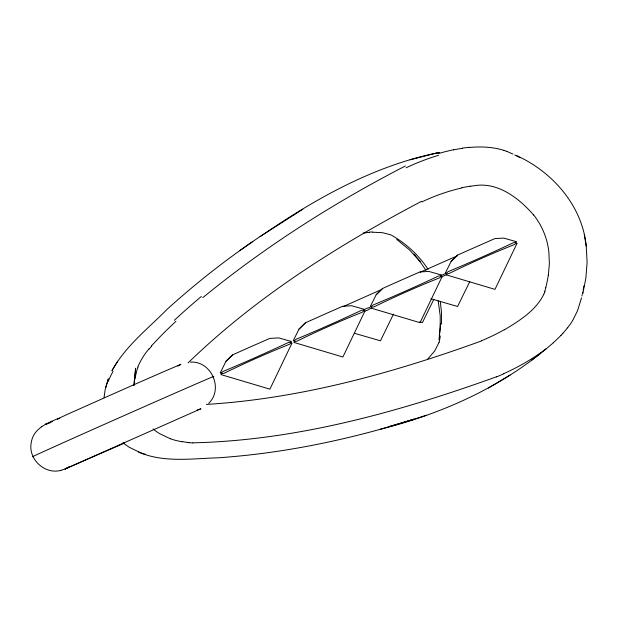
<?xml version="1.0" encoding="UTF-8"?>
<svg xmlns="http://www.w3.org/2000/svg" width="618" height="618" viewBox="0 0 618 618"><rect width="100%" height="100%" fill="white"/><g stroke="black" fill="none" stroke-linecap="round" stroke-linejoin="round"><path stroke-width="0.93" d="M441.53 324.172L441.553 312.893L440.317 301.499M104.033 397.722L105.083 390.089L106.852 383.817A78.455 70.282 70.8 0 1 108.011 380.935M134.083 385.184L135.636 368.235L134.052 383.971A56.037 51.951 64.8 0 0 133.944 385.423M438.989 339.931L440.209 327.656L440.209 315.829L438.185 300.858M548.375 275.242L549.371 263.523L548.838 251.804A71.348 70.259 64.4 0 0 533.682 214.979M134.299 381.252L136.957 370.027A78.455 73.797 58.3 0 1 138.03 367.069M440.31 336.007L439.429 341.028A23.105 19.444 56.3 0 1 439.019 342.48M583.655 287.339L583.902 285.941M583.153 290.097L583.407 288.722M582.751 293.983L585.856 278.2L587.1 262.434L586.235 246.111C582.31 205.833 552.786 172.128 516.864 155.713M582.465 293.434L582.751 292.121M581.886 296.03L582.179 294.74M581.43 297.899L581.214 298.764M581.098 299.205L577.598 310.576L573.064 319.769A73.248 71.147 33 0 1 569.912 324.674L567.548 327.857M545.825 287.687L544.837 291.248M105.748 387.432L108.335 378.857L107.663 381.043M439.027 342.488L434.608 351.078L427.393 359.483M543.67 294.562C535.597 310.738 519.313 320.835 504.334 329.857M221.159 374.647L221.615 373.681L223.94 373.334C245.145 362.959 267.37 353.102 289.286 344.373L290.985 342.944L291.881 343.307L269.904 389.162L221.159 374.647L221.53 373.805M294.153 342.496L294.608 341.53L296.934 341.182C318.139 330.808 340.356 320.951 362.279 312.221L363.979 310.792L364.875 311.155L342.897 357.011L294.153 342.496L294.523 341.654M393.488 314.075L380.456 340.812L354.647 333.349M442.017 276.833L420.031 322.689L371.294 308.166L371.75 307.2L374.068 306.852C395.281 296.486 417.498 286.628 439.421 277.899L441.121 276.47L442.017 276.833L441.028 276.594M433.821 299.344L422.418 322.604L419.622 321.885M469.811 281.491L457.598 306.489L430.87 298.741M516.957 243.515L494.979 289.371L446.242 274.848L446.69 273.882L449.016 273.535C470.221 263.168 492.446 253.31 514.361 244.581L516.061 243.152L516.957 243.515L516.617 243.098M220.325 372.747L226.018 361.236L232.522 354.91L243.5 349.973L269.765 338.409L278.687 337.899L291.047 341.414L290.669 342.233L288.444 342.48C267.061 352.515 244.906 362.333 223.098 371.433L221.298 372.971L220.325 372.747L221.213 373.094M294.207 340.943L293.318 340.595L299.012 329.085L305.516 322.758L331.92 310.985L342.758 306.258L351.681 305.748L364.041 309.263L363.577 310.205M370.46 306.273L376.153 294.763L382.658 288.428L393.635 283.5L419.9 271.928L428.822 271.426L441.175 274.933L440.804 275.752L438.579 275.999C417.196 286.041 395.041 295.852 373.233 304.96L371.433 306.489L370.46 306.273L371.348 306.613M445.4 272.955L451.094 261.445L457.598 255.11L468.575 250.182L494.84 238.61L503.77 238.108L516.123 241.615L515.744 242.434L513.527 242.681C492.137 252.723 469.989 262.534 448.174 271.642L446.374 273.171L445.4 272.955L445.732 273.341M117.636 361.221L111.943 370.769C125.315 346.18 148.088 328.591 167.439 309C198.27 281.09 231.217 255.528 265.949 232.638C318.873 196.763 376.068 165.114 439.367 152.407L410.089 159.784M232.522 354.91L226.018 361.236M305.516 322.758L299.012 329.085M342.982 306.698L380.317 290.058M382.658 288.428L376.153 294.763M457.598 255.11L451.094 261.445M208.714 403.307C223.778 388.876 211.286 360.673 190.468 362.14M151.456 345.887L159.22 337.644A288.652 183.747 -32.1 0 1 167.586 329.232L175.914 321.352M562.882 333.403L561.013 335.412M188.104 362.866C256.393 296.71 337.76 245.416 421.576 201.298M290.584 342.357L291.047 341.414M440.711 275.875L441.175 274.933M515.659 242.557L516.123 241.615M180.904 364.303C142.271 380.804 103.955 398.038 65.585 415.141C52.661 421.685 33.944 425.524 31.255 442.503C27.833 458.973 44.674 474.833 60.904 470.36M553.303 342.835L548.776 346.659C500.286 387.865 441.051 414.029 379.715 429.448C326.937 444.025 272.832 454.021 218.177 457.807C191.665 458.548 163.469 462.99 138.339 451.982M202.812 297.644C265.199 246.559 333.674 202.936 405.3 166.01M371.665 307.331L371.294 308.166M446.605 274.013L446.242 274.848M531.495 360.309L540.565 353.195M546.505 348.452C533.342 358.579 518.819 366.853 503.693 373.689M252.816 241.483L239.807 250.599M260.116 236.555L302.789 209.263M370.576 308.312L367.308 310.306L364.558 311.117M446.899 274.485L441.692 276.794M364.01 309.888L366.466 308.405L370.128 307.3M441.152 275.558L445.439 273.527M488.313 388.05L510.066 375.08M177.868 366.103L180.356 364.69M124.303 443.16L65.137 468.954L69.641 466.405L69.293 466.598M41.236 426.744L41.622 426.528M48.189 423.276L45.392 424.388L45.763 424.187M65.137 468.954L200.657 408.869M420.217 272.229L457.459 255.728M57.381 419.321L59.737 418.293M50.39 422.341L52.499 421.43M481.592 340.912C392.971 372.978 300.788 398.656 206.35 404.419M496.486 376.795C398.942 411.851 297.073 440.433 192.862 442.843M45.392 424.388L50.189 422.812M197.042 410.058L200.935 408.784M60.603 470.452L65.423 468.869M426.536 415.234L403.237 422.581M389.711 426.459L414.137 419.182L379.715 429.448M438.007 153.681L440.039 153.094A187.895 179.606 -52.3 0 1 453.465 149.78M461.824 187.663L470.213 186.211M453.473 149.842L462.279 148.305M363.106 233.071L369.417 232.368M469.309 147.47C480.904 146.396 492.801 146.883 503.971 150.367M372.538 232.206L382.287 232.662L390.344 234.685A21.769 18.324 75 0 1 391.719 235.319C404.628 242.735 416.146 252.762 424.952 264.79A71.348 57.744 65.7 0 1 428.073 269.371M189.162 442.642L187.285 442.465M182.171 441.77L176.578 440.649A62.441 58.687 71.4 0 1 170.398 438.726M170.39 438.765L159.668 433.681A50.9 47.223 66 0 1 153.102 428.938M506.714 151.34L512.901 154.06M514.779 154.963L520.348 157.822M396.71 239.398L409.363 249.78L420.116 261.514L413.89 254.137L415.064 255.558M293.318 340.595L294.292 340.812L296.092 339.282C317.899 330.174 340.054 320.363 361.437 310.329L363.662 310.081L364.041 309.263M364.489 310.808L364.875 311.155M291.495 342.959L291.881 343.307M533.635 215.018C518.996 198.169 497.737 181.592 473.936 185.763A106.389 104.805 -69.9 0 0 470.221 186.257M419.22 260.425L426.003 270.344M586.235 246.111L584.288 234.616M33.086 456.563A99.027 0.518 -23.9 0 1 123.747 415.76A99.027 0.518 -23.9 0 1 213.117 376.795M369.363 232.144A106.389 82.534 55.5 0 1 372.476 231.966M440.433 323.832A114.963 85.663 70.4 0 1 439.282 335.551M548.29 275.234A114.963 114.299 44.3 0 1 545.74 287.664M544.945 291.287A39.799 38.919 80.5 0 1 544.504 292.7M544.404 292.669A23.693 22.943 85.5 0 1 543.678 294.57M504.249 329.726A206.767 199.313 -2.4 0 1 481.522 340.742M421.855 201.924A188.513 182.248 -46.3 0 1 461.885 187.949M108.366 381.128A74.013 65.462 74.4 0 1 113.079 371.364M123.052 442.727A50.9 46.474 64.8 0 0 129.61 447.463L140.232 452.577A62.441 56.022 60.8 0 0 145.67 454.385M503.956 150.406A48.946 46.844 66.2 0 1 506.698 151.387M462.264 148.15A141.738 136.586 -58.5 0 1 469.301 147.323M406.057 167.802A237.528 226.837 -51.8 0 1 438.432 155.319M174.33 320.333A464.188 299.939 -31.8 0 1 201.36 296.455M149.139 349.093A80.85 75.898 12.5 0 1 151.719 346.111M148.923 348.938A92.576 87.88 30.2 0 0 144.357 354.91A74.013 70.012 52.4 0 0 137.822 366.968M187.293 442.349A104.936 99.66 84.3 0 1 182.194 441.623M192.855 442.921A72.615 69.038 -74.7 0 1 189.154 442.704M503.755 373.813A255.327 250.414 25.1 0 1 496.548 376.918M560.943 335.358A129.131 124.326 10.9 0 1 553.234 342.766M567.494 327.818A104.156 100.943 21.8 0 1 562.813 333.341"/></g></svg>
